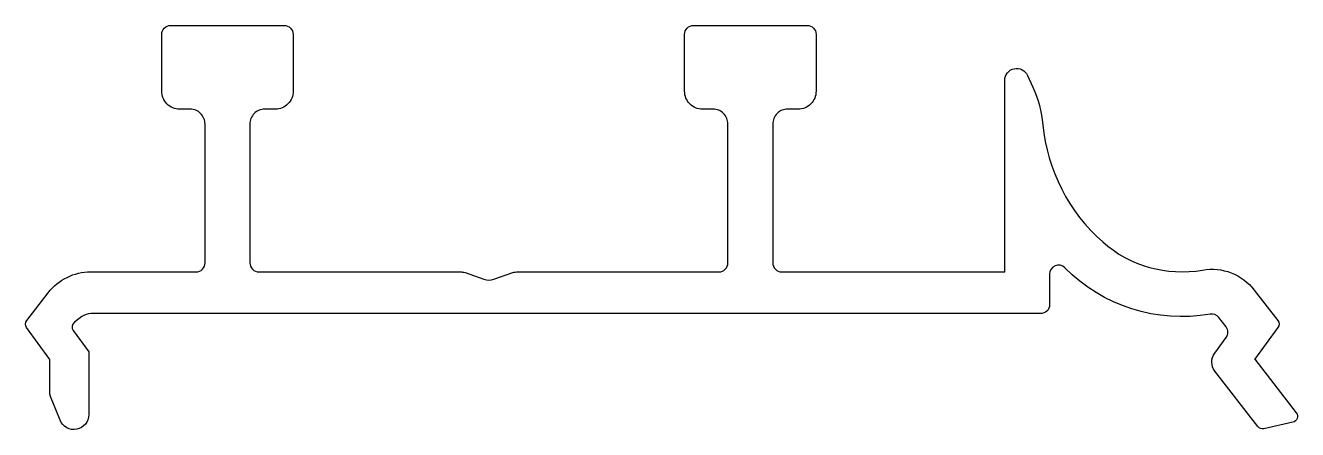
# Model space of a CAD drawing. Extents: x 685.8 to 728.3, y -19.5 to -6.
import ezdxf

# ---------------------------------------------------------------- set-up
doc = ezdxf.new("R2010")
doc.units = 0
doc.header["$LTSCALE"] = 15
doc.layers.get('0').update_dxf_attribs({"linetype": 'CONTINUOUS'})

msp = doc.modelspace()

# ---------------------------------------------------------------- linework, layer by layer
at = {"ltscale": 2}
msp.add_lwpolyline([(726.917, -17.156), (728.306, -18.951, -0.549546), (728.192, -19.269), (727.221, -19.485, -0.290701), (727.019, -19.412), (725.584, -17.558, -0.334295), (725.576, -16.956), (725.958, -16.435, 0.334295), (725.954, -16.074), (725.713, -15.763, 0.278354), (725.424, -15.651, -0.246136), (720.56, -14.098, 0.670472), (720.047, -14.309), (720.047, -15.334, -0.414214), (719.747, -15.634), (687.965, -15.634, 0.162278), (687.665, -15.734), (687.413, -15.922, 0.410841), (687.372, -16.2), (687.895, -16.915), (687.895, -19.013, -0.82685), (686.931, -19.198), (686.615, -18.403, -0.094781), (686.594, -18.293), (686.594, -17.169), (685.813, -16.102, -0.334295), (685.816, -15.861), (686.535, -14.932, -0.232116), (687.958, -14.234), (691.484, -14.234, 0.414214), (691.784, -13.934), (691.784, -9.288, 0.414214), (691.284, -8.788), (690.934, -8.788, -0.414214), (690.334, -8.188), (690.334, -6.286, -0.414214), (690.634, -5.986), (694.434, -5.986, -0.414214), (694.734, -6.286), (694.734, -8.188, -0.414214), (694.134, -8.788), (693.784, -8.788, 0.414214), (693.284, -9.288), (693.284, -13.934, 0.414214), (693.584, -14.234), (700.321, -14.234, -0.08402), (700.486, -14.261), (701.119, -14.482, 0.169234), (701.448, -14.482), (702.082, -14.261, -0.08402), (702.246, -14.234), (708.984, -14.234, 0.414214), (709.284, -13.934), (709.284, -9.288, 0.414214), (708.784, -8.788), (708.434, -8.788, -0.414214), (707.834, -8.188), (707.834, -6.286, -0.414214), (708.134, -5.986), (711.934, -5.986, -0.414214), (712.234, -6.286), (712.234, -8.188, -0.414214), (711.634, -8.788), (711.284, -8.788, 0.414214), (710.784, -9.288), (710.784, -13.934, 0.414214), (711.084, -14.234), (718.547, -14.234), (718.547, -7.824, -0.807516), (719.311, -7.659), (719.489, -8.052, -0.082112), (719.825, -9.313, 0.190095), (721.828, -13.234, 0.227916), (725.165, -14.173, -0.278354), (726.899, -14.845), (727.686, -15.861, -0.334295), (727.689, -16.102), (726.908, -17.169)], format="xyb", dxfattribs=at)

doc.saveas('drawing.dxf')
